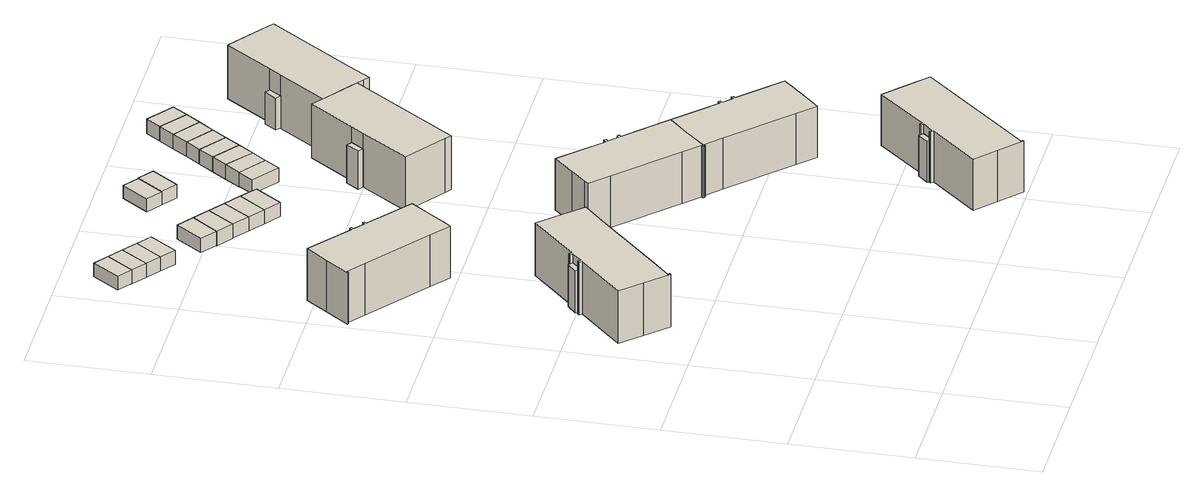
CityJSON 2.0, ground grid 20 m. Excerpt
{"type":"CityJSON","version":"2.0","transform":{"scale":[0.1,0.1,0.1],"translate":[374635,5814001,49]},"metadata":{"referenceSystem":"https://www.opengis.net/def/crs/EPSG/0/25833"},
"CityObjects":{
"building1":{"type":"Building","attributes":{"Gemeindeschluessel":"11000005","BezugspunktDach":"2200","function":"51009_1610","measuredHeight":7.54,"storeysAboveGround":0},"address":[{"country":"Germany","locality":"Berlin"}],"geometry":[{"type":"Solid","lod":"1","boundaries":[[[[0,1,2,3,4,5]],[[6,7,8,9,10,11]],[[6,11,5,4]],[[7,6,4,3]],[[8,7,3,2]],[[9,8,2,1]],[[10,9,1,0]],[[11,10,0,5]]]]}]},
"building2":{"type":"Building","attributes":{"Gemeindeschluessel":"11000005","BezugspunktDach":"2200","function":"31001_1010","measuredHeight":10.91,"storeysAboveGround":2},"address":[{"country":"Germany","locality":"Berlin","thoroughfareNumber":"72","thoroughfareName":"Parkviertelallee"}],"geometry":[{"type":"Solid","lod":"1","boundaries":[[[[12,13,14,15,16,17,18,19,20,21,22,23,24,25,26,27,28,29,30]],[[31,32,33,34,35,36,37,38,39,40,41,42,43,44,45,46,47,48,49]],[[31,49,30,29]],[[32,31,29,28]],[[33,32,28,27]],[[34,33,27,26]],[[35,34,26,25]],[[36,35,25,24]],[[37,36,24,23]],[[38,37,23,22]],[[39,38,22,21]],[[40,39,21,20]],[[41,40,20,19]],[[42,41,19,18]],[[43,42,18,17]],[[44,43,17,16]],[[45,44,16,15]],[[46,45,15,14]],[[47,46,14,13]],[[48,47,13,12]],[[49,48,12,30]]]]}]},
"building3":{"type":"Building","attributes":{"Gemeindeschluessel":"11000005","BezugspunktDach":"2200","function":"31001_1010","measuredHeight":10.78,"storeysAboveGround":2},"address":[{"country":"Germany","locality":"Berlin","thoroughfareNumber":"94","thoroughfareName":"Parkviertelallee"}],"geometry":[{"type":"Solid","lod":"1","boundaries":[[[[50,51,52,53,54,55,56,57,58,59,60,61,62,63,64,65,66,67,68]],[[69,70,71,72,73,74,75,76,77,78,79,80,81,82,83,84,85,86,87]],[[69,87,68,67]],[[70,69,67,66]],[[71,70,66,65]],[[72,71,65,64]],[[73,72,64,63]],[[74,73,63,62]],[[75,74,62,61]],[[76,75,61,60]],[[77,76,60,59]],[[78,77,59,58]],[[79,78,58,57]],[[80,79,57,56]],[[81,80,56,55]],[[82,81,55,54]],[[83,82,54,53]],[[84,83,53,52]],[[85,84,52,51]],[[86,85,51,50]],[[87,86,50,68]]]]}]},
"building4":{"type":"Building","attributes":{"Gemeindeschluessel":"11000005","BezugspunktDach":"2200","function":"51009_1610","measuredHeight":7.8,"storeysAboveGround":0},"address":[{"country":"Germany","locality":"Berlin"}],"geometry":[{"type":"Solid","lod":"1","boundaries":[[[[88,89,90,91,92,93]],[[94,95,96,97,98,99]],[[94,99,93,92]],[[95,94,92,91]],[[96,95,91,90]],[[97,96,90,89]],[[98,97,89,88]],[[99,98,88,93]]]]}]},
"building5":{"type":"Building","attributes":{"Gemeindeschluessel":"11000005","BezugspunktDach":"2200","function":"31001_2463","measuredHeight":2.42,"storeysAboveGround":1},"address":[{"country":"Germany","locality":"Berlin","thoroughfareNumber":"8 (17)","thoroughfareName":"Wildapfelpfad"}],"geometry":[{"type":"Solid","lod":"1","boundaries":[[[[100,101,102,103]],[[104,105,106,107]],[[104,107,103,102]],[[105,104,102,101]],[[106,105,101,100]],[[107,106,100,103]]]]}]},
"building6":{"type":"Building","attributes":{"Gemeindeschluessel":"11000005","BezugspunktDach":"2200","function":"31001_2463","measuredHeight":2.52,"storeysAboveGround":1},"address":[{"country":"Germany","locality":"Berlin","thoroughfareNumber":"8 (16)","thoroughfareName":"Wildapfelpfad"}],"geometry":[{"type":"Solid","lod":"1","boundaries":[[[[108,109,101,100]],[[110,111,112,113]],[[110,113,100,101]],[[111,110,101,109]],[[112,111,109,108]],[[113,112,108,100]]]]}]},
"building7":{"type":"Building","attributes":{"Gemeindeschluessel":"11000005","BezugspunktDach":"2200","function":"31001_2463","measuredHeight":2.53,"storeysAboveGround":1},"address":[{"country":"Germany","locality":"Berlin","thoroughfareNumber":"8 (14)","thoroughfareName":"Wildapfelpfad"}],"geometry":[{"type":"Solid","lod":"1","boundaries":[[[[114,115,109,108]],[[111,116,117,112]],[[111,112,108,109]],[[116,111,109,115]],[[117,116,115,114]],[[112,117,114,108]]]]}]},
"building8":{"type":"Building","attributes":{"Gemeindeschluessel":"11000005","BezugspunktDach":"2200","function":"31001_2463","measuredHeight":2.49,"storeysAboveGround":1},"address":[{"country":"Germany","locality":"Berlin","thoroughfareNumber":"8 (12)","thoroughfareName":"Wildapfelpfad"}],"geometry":[{"type":"Solid","lod":"1","boundaries":[[[[118,119,115,114]],[[116,120,121,117]],[[116,117,114,115]],[[120,116,115,119]],[[121,120,119,118]],[[117,121,118,114]]]]}]},
"building9":{"type":"Building","attributes":{"Gemeindeschluessel":"11000005","BezugspunktDach":"2200","function":"31001_2463","measuredHeight":2.55,"storeysAboveGround":1},"address":[{"country":"Germany","locality":"Berlin","thoroughfareNumber":"8 (11)","thoroughfareName":"Wildapfelpfad"}],"geometry":[{"type":"Solid","lod":"1","boundaries":[[[[122,123,124,125]],[[126,127,128,129]],[[126,129,125,124]],[[127,126,124,123]],[[128,127,123,122]],[[129,128,122,125]]]]}]},
"building10":{"type":"Building","attributes":{"Gemeindeschluessel":"11000005","BezugspunktDach":"2200","function":"31001_2463","measuredHeight":2.58,"storeysAboveGround":1},"address":[{"country":"Germany","locality":"Berlin","thoroughfareNumber":"8 (10)","thoroughfareName":"Wildapfelpfad"}],"geometry":[{"type":"Solid","lod":"1","boundaries":[[[[130,131,123,122]],[[132,133,134,135]],[[132,135,122,123]],[[133,132,123,131]],[[134,133,131,130]],[[135,134,130,122]]]]}]},
"building11":{"type":"Building","attributes":{"Gemeindeschluessel":"11000005","BezugspunktDach":"2200","function":"31001_2463","measuredHeight":2.53,"storeysAboveGround":1},"address":[{"country":"Germany","locality":"Berlin","thoroughfareNumber":"8 (9)","thoroughfareName":"Wildapfelpfad"}],"geometry":[{"type":"Solid","lod":"1","boundaries":[[[[136,137,131,130]],[[138,139,140,141]],[[138,141,130,131]],[[139,138,131,137]],[[140,139,137,136]],[[141,140,136,130]]]]}]},
"building12":{"type":"Building","attributes":{"Gemeindeschluessel":"11000005","BezugspunktDach":"2200","function":"31001_2463","measuredHeight":2.51,"storeysAboveGround":1},"address":[{"country":"Germany","locality":"Berlin","thoroughfareNumber":"8 (8)","thoroughfareName":"Wildapfelpfad"}],"geometry":[{"type":"Solid","lod":"1","boundaries":[[[[142,143,137,136]],[[139,144,145,140]],[[139,140,136,137]],[[144,139,137,143]],[[145,144,143,142]],[[140,145,142,136]]]]}]},
"building13":{"type":"Building","attributes":{"Gemeindeschluessel":"11000005","BezugspunktDach":"2200","function":"31001_1010","measuredHeight":10.88,"storeysAboveGround":2},"address":[{"country":"Germany","locality":"Berlin","thoroughfareNumber":"5","thoroughfareName":"Elsbeerenweg"}],"geometry":[{"type":"Solid","lod":"1","boundaries":[[[[146,147,148,149,150,151,152,153,154,155,156,157,158,159,160,161,162,163,164]],[[165,166,167,168,169,170,171,172,173,174,175,176,177,178,179,180,181,182,183]],[[165,183,164,163]],[[166,165,163,162]],[[167,166,162,161]],[[168,167,161,160]],[[169,168,160,159]],[[170,169,159,158]],[[171,170,158,157]],[[172,171,157,156]],[[173,172,156,155]],[[174,173,155,154]],[[175,174,154,153]],[[176,175,153,152]],[[177,176,152,151]],[[178,177,151,150]],[[179,178,150,149]],[[180,179,149,148]],[[181,180,148,147]],[[182,181,147,146]],[[183,182,146,164]]]]}]},
"building14":{"type":"Building","attributes":{"Gemeindeschluessel":"11000005","BezugspunktDach":"2200","function":"31001_2463","measuredHeight":2.48,"storeysAboveGround":1},"address":[{"country":"Germany","locality":"Berlin","thoroughfareNumber":"8 (7)","thoroughfareName":"Wildapfelpfad"}],"geometry":[{"type":"Solid","lod":"1","boundaries":[[[[184,185,143,142]],[[144,186,187,145]],[[144,145,142,143]],[[186,144,143,185]],[[187,186,185,184]],[[145,187,184,142]]]]}]},
"building15":{"type":"Building","attributes":{"Gemeindeschluessel":"11000005","BezugspunktDach":"2200","function":"51009_1610","measuredHeight":7.35,"storeysAboveGround":0},"address":[{"country":"Germany","locality":"Berlin"}],"geometry":[{"type":"Solid","lod":"1","boundaries":[[[[188,189,190,191,192,193]],[[194,195,196,197,198,199]],[[194,199,193,192]],[[195,194,192,191]],[[196,195,191,190]],[[197,196,190,189]],[[198,197,189,188]],[[199,198,188,193]]]]}]},
"building16":{"type":"Building","attributes":{"Gemeindeschluessel":"11000005","BezugspunktDach":"2200","function":"51009_1610","measuredHeight":7.51,"storeysAboveGround":0},"address":[{"country":"Germany","locality":"Berlin"}],"geometry":[{"type":"Solid","lod":"1","boundaries":[[[[200,201,202,203,204,205]],[[206,207,208,209,210,211]],[[206,211,205,204]],[[207,206,204,203]],[[208,207,203,202]],[[209,208,202,201]],[[210,209,201,200]],[[211,210,200,205]]]]}]},
"building17":{"type":"Building","attributes":{"Gemeindeschluessel":"11000005","BezugspunktDach":"2200","function":"31001_2463","measuredHeight":2.31,"storeysAboveGround":1},"address":[{"country":"Germany","locality":"Berlin","thoroughfareNumber":"8 (31)","thoroughfareName":"Wildapfelpfad"}],"geometry":[{"type":"Solid","lod":"1","boundaries":[[[[212,213,214,215]],[[216,217,218,219]],[[216,219,215,214]],[[217,216,214,213]],[[218,217,213,212]],[[219,218,212,215]]]]}]},
"building18":{"type":"Building","attributes":{"Gemeindeschluessel":"11000005","BezugspunktDach":"2200","function":"31001_1010","measuredHeight":10.81,"storeysAboveGround":2},"address":[{"country":"Germany","locality":"Berlin","thoroughfareNumber":"32","thoroughfareName":"Parkviertelallee"}],"geometry":[{"type":"Solid","lod":"1","boundaries":[[[[220,221,222,223,224,225,226,227,228,229,230,231,232,233,234,235,236,237,238]],[[239,240,241,242,243,244,245,246,247,248,249,250,251,252,253,254,255,256,257]],[[239,257,238,237]],[[240,239,237,236]],[[241,240,236,235]],[[242,241,235,234]],[[243,242,234,233]],[[244,243,233,232]],[[245,244,232,231]],[[246,245,231,230]],[[247,246,230,229]],[[248,247,229,228]],[[249,248,228,227]],[[250,249,227,226]],[[251,250,226,225]],[[252,251,225,224]],[[253,252,224,223]],[[254,253,223,222]],[[255,254,222,221]],[[256,255,221,220]],[[257,256,220,238]]]]}]},
"building19":{"type":"Building","attributes":{"Gemeindeschluessel":"11000005","BezugspunktDach":"2200","function":"31001_2463","measuredHeight":2.37,"storeysAboveGround":1},"address":[{"country":"Germany","locality":"Berlin","thoroughfareNumber":"8 (30)","thoroughfareName":"Wildapfelpfad"}],"geometry":[{"type":"Solid","lod":"1","boundaries":[[[[258,259,260,261]],[[217,262,263,218]],[[217,218,261,260]],[[262,217,260,259]],[[263,262,259,258]],[[218,263,258,261]]]]}]},
"building20":{"type":"Building","attributes":{"Gemeindeschluessel":"11000005","BezugspunktDach":"2200","function":"51009_1610","measuredHeight":6.78,"storeysAboveGround":0},"address":[{"country":"Germany","locality":"Berlin"}],"geometry":[{"type":"Solid","lod":"1","boundaries":[[[[264,265,266,267]],[[268,269,270,271]],[[268,271,267,266]],[[269,268,266,265]],[[270,269,265,264]],[[271,270,264,267]]]]}]},
"building21":{"type":"Building","attributes":{"Gemeindeschluessel":"11000005","BezugspunktDach":"2200","function":"31001_2463","measuredHeight":2.55,"storeysAboveGround":1},"address":[{"country":"Germany","locality":"Berlin","thoroughfareNumber":"8 (6)","thoroughfareName":"Wildapfelpfad"}],"geometry":[{"type":"Solid","lod":"1","boundaries":[[[[272,273,274,275]],[[276,277,278,279]],[[276,279,275,274]],[[277,276,274,273]],[[278,277,273,272]],[[279,278,272,275]]]]}]},
"building22":{"type":"Building","attributes":{"Gemeindeschluessel":"11000005","BezugspunktDach":"2200","function":"31001_1010","measuredHeight":10.75,"storeysAboveGround":2},"address":[{"country":"Germany","locality":"Berlin","thoroughfareNumber":"3","thoroughfareName":"Elsbeerenweg"}],"geometry":[{"type":"Solid","lod":"1","boundaries":[[[[280,281,282,283,284,285,286,287,288,289,290,291,292,293,294,295,152,151,150]],[[296,297,298,299,300,301,302,303,304,305,306,307,308,309,310,311,312,313,314]],[[296,314,150,151]],[[297,296,151,152]],[[298,297,152,295]],[[299,298,295,294]],[[300,299,294,293]],[[301,300,293,292]],[[302,301,292,291]],[[303,302,291,290]],[[304,303,290,289]],[[305,304,289,288]],[[306,305,288,287]],[[307,306,287,286]],[[308,307,286,285]],[[309,308,285,284]],[[310,309,284,283]],[[311,310,283,282]],[[312,311,282,281]],[[313,312,281,280]],[[314,313,280,150]]]]}]},
"building23":{"type":"Building","attributes":{"Gemeindeschluessel":"11000005","BezugspunktDach":"2200","function":"31001_1010","measuredHeight":9.65,"storeysAboveGround":3},"address":[{"country":"Germany","locality":"Berlin","thoroughfareNumber":"10","thoroughfareName":"Wildapfelpfad"}],"geometry":[{"type":"Solid","lod":"1","boundaries":[[[[315,316,317,318,319,320,321,322,323,324,325]],[[270,269,326,327,328,329,330,331,332,333,334]],[[270,334,325,324]],[[269,270,324,323]],[[326,269,323,322]],[[327,326,322,321]],[[328,327,321,320]],[[329,328,320,319]],[[330,329,319,318]],[[331,330,318,317]],[[332,331,317,316]],[[333,332,316,315]],[[334,333,315,325]]]]}]},
"building24":{"type":"Building","attributes":{"Gemeindeschluessel":"11000005","BezugspunktDach":"2200","function":"31001_2463","measuredHeight":2.56,"storeysAboveGround":1},"address":[{"country":"Germany","locality":"Berlin","thoroughfareNumber":"8 (5)","thoroughfareName":"Wildapfelpfad"}],"geometry":[{"type":"Solid","lod":"1","boundaries":[[[[273,335,336,274]],[[337,338,339,340]],[[337,340,274,336]],[[338,337,336,335]],[[339,338,335,273]],[[340,339,273,274]]]]}]},
"building25":{"type":"Building","attributes":{"Gemeindeschluessel":"11000005","BezugspunktDach":"2200","function":"31001_2463","measuredHeight":2.57,"storeysAboveGround":1},"address":[{"country":"Germany","locality":"Berlin","thoroughfareNumber":"8 (4)","thoroughfareName":"Wildapfelpfad"}],"geometry":[{"type":"Solid","lod":"1","boundaries":[[[[335,341,342,336]],[[343,344,338,337]],[[343,337,336,342]],[[344,343,342,341]],[[338,344,341,335]],[[337,338,335,336]]]]}]},
"building26":{"type":"Building","attributes":{"Gemeindeschluessel":"11000005","BezugspunktDach":"2200","function":"51009_1610","measuredHeight":7.67,"storeysAboveGround":0},"address":[{"country":"Germany","locality":"Berlin"}],"geometry":[{"type":"Solid","lod":"1","boundaries":[[[[345,346,347,348,349,350]],[[351,352,353,354,355,356]],[[351,356,350,349]],[[352,351,349,348]],[[353,352,348,347]],[[354,353,347,346]],[[355,354,346,345]],[[356,355,345,350]]]]}]},
"building27":{"type":"Building","attributes":{"Gemeindeschluessel":"11000005","BezugspunktDach":"2200","function":"31001_2463","measuredHeight":2.6,"storeysAboveGround":1},"address":[{"country":"Germany","locality":"Berlin","thoroughfareNumber":"8 (3)","thoroughfareName":"Wildapfelpfad"}],"geometry":[{"type":"Solid","lod":"1","boundaries":[[[[341,357,358,342]],[[359,360,344,343]],[[359,343,342,358]],[[360,359,358,357]],[[344,360,357,341]],[[343,344,341,342]]]]}]},
"building28":{"type":"Building","attributes":{"Gemeindeschluessel":"11000005","BezugspunktDach":"2200","function":"31001_2463","measuredHeight":2.61,"storeysAboveGround":1},"address":[{"country":"Germany","locality":"Berlin","thoroughfareNumber":"8 (2)","thoroughfareName":"Wildapfelpfad"}],"geometry":[{"type":"Solid","lod":"1","boundaries":[[[[357,361,362,358]],[[363,364,360,359]],[[363,359,358,362]],[[364,363,362,361]],[[360,364,361,357]],[[359,360,357,358]]]]}]},
"building29":{"type":"Building","attributes":{"Gemeindeschluessel":"11000005","BezugspunktDach":"2200","function":"31001_2463","measuredHeight":2.6,"storeysAboveGround":1},"address":[{"country":"Germany","locality":"Berlin","thoroughfareNumber":"8 (1)","thoroughfareName":"Wildapfelpfad"}],"geometry":[{"type":"Solid","lod":"1","boundaries":[[[[361,365,366,362]],[[367,368,364,363]],[[367,363,362,366]],[[368,367,366,365]],[[364,368,365,361]],[[363,364,361,362]]]]}]},
"building30":{"type":"Building","attributes":{"Gemeindeschluessel":"11000005","BezugspunktDach":"2200","function":"31001_2463","measuredHeight":2.58,"storeysAboveGround":1},"address":[{"country":"Germany","locality":"Berlin","thoroughfareNumber":"8 (15)","thoroughfareName":"Wildapfelpfad"}],"geometry":[{"type":"Solid","lod":"1","boundaries":[[[[365,369,370,366]],[[371,372,368,367]],[[371,367,366,370]],[[372,371,370,369]],[[368,372,369,365]],[[367,368,365,366]]]]}]},
"building31":{"type":"Building","attributes":{"Gemeindeschluessel":"11000005","BezugspunktDach":"2200","function":"31001_2463","measuredHeight":2.64,"storeysAboveGround":1},"address":[{"country":"Germany","locality":"Berlin","thoroughfareNumber":"8 (13)","thoroughfareName":"Wildapfelpfad"}],"geometry":[{"type":"Solid","lod":"1","boundaries":[[[[369,373,374,370]],[[375,376,372,371]],[[375,371,370,374]],[[376,375,374,373]],[[372,376,373,369]],[[371,372,369,370]]]]}]},
"building32":{"type":"Building","attributes":{"Gemeindeschluessel":"11000005","BezugspunktDach":"2200","function":"51009_1610","measuredHeight":5.74,"storeysAboveGround":0},"address":[{"country":"Germany","locality":"Berlin"}],"geometry":[{"type":"Solid","lod":"1","boundaries":[[[[377,378,379,380]],[[381,382,383,384]],[[381,384,380,379]],[[382,381,379,378]],[[383,382,378,377]],[[384,383,377,380]]]]}]},
"building33":{"type":"Building","attributes":{"Gemeindeschluessel":"11000005","BezugspunktDach":"2200","function":"31001_1010","measuredHeight":9.56,"storeysAboveGround":3},"address":[{"country":"Germany","locality":"Berlin","thoroughfareNumber":"8","thoroughfareName":"Wildapfelpfad"}],"geometry":[{"type":"Solid","lod":"1","boundaries":[[[[320,319,385,386,387,388,389,390,391,392,393,321]],[[394,395,396,397,398,399,400,401,402,329,328,327]],[[394,327,321,393]],[[395,394,393,392]],[[396,395,392,391]],[[397,396,391,390]],[[398,397,390,389]],[[399,398,389,388]],[[400,399,388,387]],[[401,400,387,386]],[[402,401,386,385]],[[329,402,385,319]],[[328,329,319,320]],[[327,328,320,321]]]]}]}
},
"vertices":[
[118,599,79],[122,595,79],[138,611,79],[134,614,79],[132,617,79],[115,602,79],[132,617,4],[134,614,4],[138,611,4],[122,595,4],[118,599,4],[115,602,4],
[75,486,95],[109,451,95],[111,453,95],[108,455,95],[137,483,95],[246,589,95],[280,621,95],[269,633,95],[249,654,95],[217,687,95],[141,613,95],[137,617,95],[134,614,95],[138,611,95],[122,595,95],[118,599,95],[115,596,95],[119,592,95],[43,519,95],[119,592,1],[115,596,1],[118,599,1],[122,595,1],[138,611,1],[134,614,1],[137,617,1],[141,613,1],[217,687,1],[249,654,1],[269,633,1],[280,621,1],[246,589,1],[137,483,1],[108,455,1],[111,453,1],[109,451,1],[75,486,1],[43,519,1],
[11,936,95],[13,938,95],[42,916,95],[147,837,95],[179,812,95],[186,820,95],[207,848,95],[234,884,95],[162,940,95],[165,944,95],[162,946,95],[159,942,95],[141,956,95],[144,960,95],[141,962,95],[138,958,95],[67,1013,95],[39,976,95],[9,937,95],[39,976,3],[67,1013,3],[138,958,3],[141,962,3],[144,960,3],[141,956,3],[159,942,3],[162,946,3],[165,944,3],[162,940,3],[234,884,3],[207,848,3],[186,820,3],[179,812,3],[147,837,3],[42,916,3],[13,938,3],[11,936,3],[9,937,3],
[159,942,82],[162,946,82],[164,949,82],[146,963,82],[144,960,82],[141,956,82],[144,960,4],[146,963,4],[164,949,4],[162,946,4],[159,942,4],[141,956,4],
[50,1285,33],[82,1329,33],[58,1346,33],[26,1302,33],[58,1346,9],[82,1329,9],[50,1285,9],[26,1302,9],
[74,1267,33],[106,1312,33],[82,1329,8],[106,1312,8],[74,1267,8],[50,1285,8],
[98,1250,33],[130,1294,33],[130,1294,8],[98,1250,8],
[122,1232,33],[154,1277,33],[154,1277,8],[122,1232,8],
[191,1182,33],[224,1226,33],[197,1245,33],[165,1201,33],[197,1245,8],[224,1226,8],[191,1182,8],[165,1201,8],
[218,1162,33],[250,1207,33],[224,1226,7],[250,1207,7],[218,1162,7],[191,1182,7],
[244,1143,33],[276,1188,33],[250,1207,8],[276,1188,8],[244,1143,8],[218,1162,8],
[270,1124,33],[303,1169,33],[303,1169,8],[270,1124,8],
[381,604,94],[475,512,94],[501,487,94],[498,484,94],[500,482,94],[535,518,94],[567,550,94],[501,614,94],[505,617,94],[502,620,94],[498,617,94],[484,631,94],[488,634,94],[485,637,94],[481,633,94],[415,698,94],[383,665,94],[359,640,94],[352,633,94],[359,640,2],[383,665,2],[415,698,2],[481,633,2],[485,637,2],[488,634,2],[484,631,2],[498,617,2],[502,620,2],[505,617,2],[501,614,2],[567,550,2],[535,518,2],[500,482,2],[498,484,2],[501,487,2],[475,512,2],[381,604,2],[352,633,2],
[297,1105,33],[329,1149,33],[329,1149,8],[297,1105,8],
[615,154,78],[619,150,78],[634,167,78],[631,170,78],[628,173,78],[612,156,78],[628,173,5],[631,170,5],[634,167,5],[619,150,5],[615,154,5],[612,156,5],
[498,617,79],[502,620,79],[504,622,79],[490,636,79],[488,634,79],[484,631,79],[488,634,4],[490,636,4],[504,622,4],[502,620,4],[498,617,4],[484,631,4],
[293,1290,31],[325,1334,31],[300,1352,31],[268,1308,31],[300,1352,8],[325,1334,8],[293,1290,8],[268,1308,8],
[580,39,95],[617,6,95],[618,8,95],[616,10,95],[644,41,95],[746,154,95],[776,187,95],[764,198,95],[742,218,95],[708,249,95],[637,170,95],[633,173,95],[631,170,95],[634,167,95],[619,150,95],[615,154,95],[613,151,95],[617,147,95],[546,70,95],[617,147,4],[613,151,4],[615,154,4],[619,150,4],[634,167,4],[631,170,4],[633,173,4],[637,170,4],[708,249,4],[742,218,4],[764,198,4],[776,187,4],[746,154,4],[644,41,4],[616,10,4],[618,8,4],[617,6,4],[580,39,4],[546,70,4],
[318,1272,32],[350,1316,32],[325,1334,32],[293,1290,32],[350,1316,8],[318,1272,8],
[414,1000,74],[429,1021,74],[421,1027,74],[406,1006,74],[421,1027,6],[429,1021,6],[414,1000,6],[406,1006,6],
[399,1129,33],[417,1154,33],[373,1186,33],[355,1161,33],[373,1186,8],[417,1154,8],[399,1129,8],[355,1161,8],
[502,481,94],[505,483,94],[530,459,94],[626,365,94],[654,338,94],[661,345,94],[686,370,94],[718,403,94],[653,467,94],[656,470,94],[653,473,94],[650,469,94],[635,483,94],[639,487,94],[636,490,94],[632,486,94],[535,518,3],[567,550,3],[632,486,3],[636,490,3],[639,487,3],[635,483,3],[650,469,3],[653,473,3],[656,470,3],[653,467,3],[718,403,3],[686,370,3],[661,345,3],[654,338,3],[626,365,3],[530,459,3],[505,483,3],[502,481,3],[500,482,3],
[425,873,102],[435,866,102],[461,902,102],[537,1008,102],[561,1041,102],[551,1048,102],[503,1082,102],[484,1096,102],[429,1021,102],[414,1000,102],[358,921,102],[484,1096,6],[503,1082,6],[551,1048,6],[561,1041,6],[537,1008,6],[461,902,6],[435,866,6],[425,873,6],[358,921,6],
[435,1178,33],[391,1211,33],[391,1211,7],[435,1178,7],[417,1154,7],[373,1186,7],
[453,1203,33],[409,1235,33],[409,1235,7],[453,1203,7],
[650,469,81],[653,473,81],[655,475,81],[641,489,81],[639,487,81],[635,483,81],[639,487,5],[641,489,5],[655,475,5],[653,473,5],[650,469,5],[635,483,5],
[471,1228,33],[427,1260,33],[427,1260,7],[471,1228,7],
[489,1252,33],[445,1284,33],[445,1284,7],[489,1252,7],
[508,1277,33],[463,1309,33],[463,1309,7],[508,1277,7],
[526,1301,33],[482,1334,33],[482,1334,7],[526,1301,7],
[544,1326,33],[500,1358,33],[500,1358,7],[544,1326,7],
[560,1161,64],[575,1181,64],[567,1187,64],[552,1167,64],[567,1187,7],[575,1181,7],[560,1161,7],[552,1167,7],
[571,1033,102],[581,1026,102],[606,1062,102],[683,1169,102],[708,1204,102],[699,1211,102],[631,1259,102],[575,1181,102],[560,1161,102],[560,1161,6],[575,1181,6],[631,1259,6],[699,1211,6],[708,1204,6],[683,1169,6],[606,1062,6],[581,1026,6],[571,1033,6]
]}
